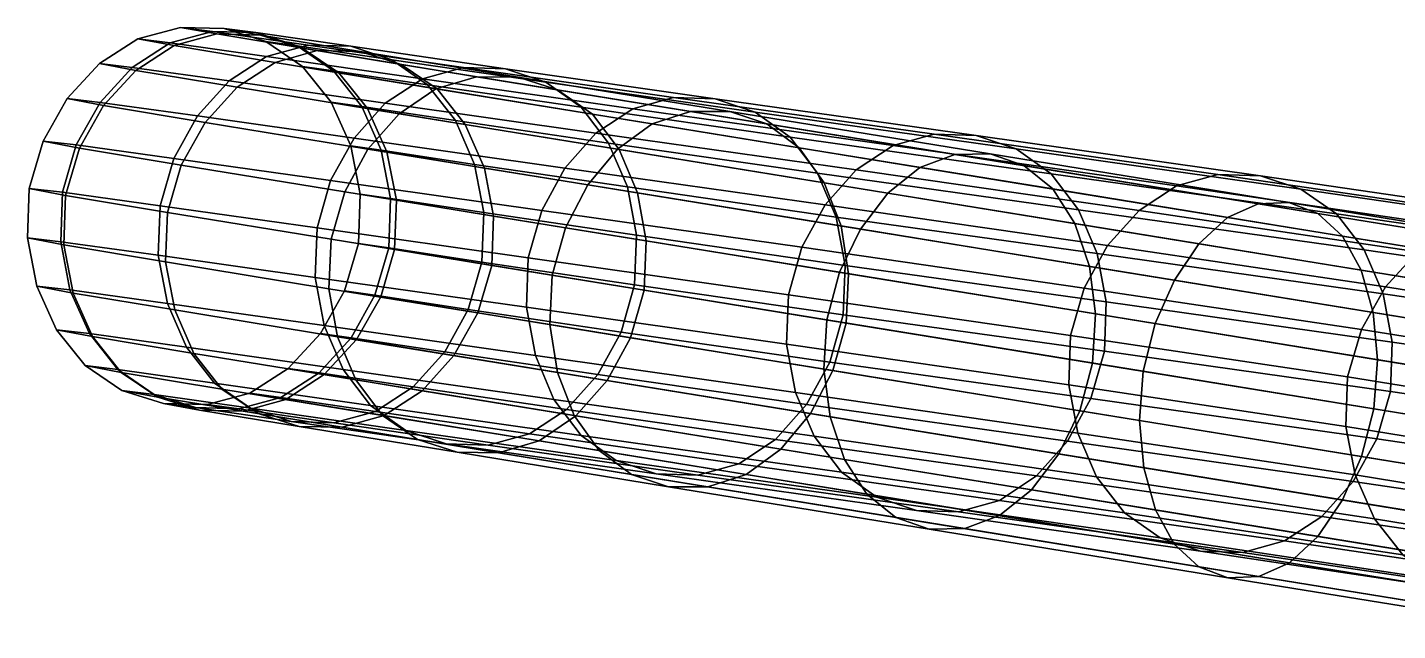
# Model space of a CAD drawing. Extents: x -0.465 to 0.231, y -0.153 to 0.153.
# Drawn here: x -0.4655 to -0.3023, y 0.0232 to 0.0951 of the extents above; entities that cross this region are included whole.
import ezdxf

# ---------------------------------------------------------------- set-up
doc = ezdxf.new("R2010")
doc.units = 0

msp = doc.modelspace()

# ---------------------------------------------------------------- linework, layer by layer
for points in [[(-0.44292, 0.09429, 0.92198), (-0.44725, 0.09508, 0.87794), (-0.45232, 0.0937, 0.87831), (-0.44799, 0.0929, 0.92308)], [(-0.44345, 0.0946, 0.83381), (-0.44847, 0.09323, 0.83335), (-0.45232, 0.0937, 0.87831), (-0.44725, 0.09508, 0.87794)], [(-0.43772, 0.09417, 0.92079), (-0.44205, 0.09495, 0.87753), (-0.44725, 0.09508, 0.87794), (-0.44292, 0.09429, 0.92198)], [(-0.43829, 0.09446, 0.83428), (-0.44345, 0.0946, 0.83381), (-0.44725, 0.09508, 0.87794), (-0.44205, 0.09495, 0.87753)], [(-0.43772, 0.09417, 0.92079), (-0.43275, 0.09262, 0.9196), (-0.43708, 0.09338, 0.87711), (-0.44205, 0.09495, 0.87753)], [(-0.43829, 0.09446, 0.83428), (-0.44205, 0.09495, 0.87753), (-0.43708, 0.09338, 0.87711), (-0.43337, 0.09288, 0.83473)], [(-0.45257, 0.08995, 0.92401), (-0.44799, 0.0929, 0.92308), (-0.45232, 0.0937, 0.87831), (-0.4569, 0.09076, 0.87861)], [(-0.45301, 0.0903, 0.83293), (-0.4569, 0.09076, 0.87861), (-0.45232, 0.0937, 0.87831), (-0.44847, 0.09323, 0.83335)], [(-0.44147, 0.08869, 0.7872), (-0.45301, 0.0903, 0.83293), (-0.44847, 0.09323, 0.83335), (-0.43699, 0.09161, 0.78833)], [(-0.43203, 0.09297, 0.78962), (-0.43699, 0.09161, 0.78833), (-0.44847, 0.09323, 0.83335), (-0.44345, 0.0946, 0.83381)], [(-0.43098, 0.09231, 0.96546), (-0.44292, 0.09429, 0.92198), (-0.44799, 0.0929, 0.92308), (-0.43598, 0.0909, 0.96722)], [(-0.42695, 0.09282, 0.79097), (-0.43203, 0.09297, 0.78962), (-0.44345, 0.0946, 0.83381), (-0.43829, 0.09446, 0.83428)], [(-0.42586, 0.09221, 0.96357), (-0.43772, 0.09417, 0.92079), (-0.44292, 0.09429, 0.92198), (-0.43098, 0.09231, 0.96546)], [(-0.42695, 0.09282, 0.79097), (-0.43829, 0.09446, 0.83428), (-0.43337, 0.09288, 0.83473), (-0.42209, 0.09123, 0.79229)], [(-0.42586, 0.09221, 0.96357), (-0.42097, 0.09067, 0.96167), (-0.43275, 0.09262, 0.9196), (-0.43772, 0.09417, 0.92079)], [(-0.43275, 0.09262, 0.9196), (-0.42838, 0.08968, 0.91848), (-0.43271, 0.09043, 0.87672), (-0.43708, 0.09338, 0.87711)], [(-0.43337, 0.09288, 0.83473), (-0.43708, 0.09338, 0.87711), (-0.43271, 0.09043, 0.87672), (-0.42903, 0.08992, 0.83513)], [(-0.4405, 0.08794, 0.96871), (-0.43598, 0.0909, 0.96722), (-0.44799, 0.0929, 0.92308), (-0.45257, 0.08995, 0.92401)], [(-0.44147, 0.08869, 0.7872), (-0.43699, 0.09161, 0.78833), (-0.41844, 0.08896, 0.7434), (-0.42286, 0.08604, 0.74164)], [(-0.43203, 0.09297, 0.78962), (-0.41355, 0.09031, 0.74543), (-0.41844, 0.08896, 0.7434), (-0.43699, 0.09161, 0.78833)], [(-0.43098, 0.09231, 0.96546), (-0.43598, 0.0909, 0.96722), (-0.41683, 0.08777, 1.01029), (-0.41199, 0.0892, 1.00793)], [(-0.42209, 0.09123, 0.79229), (-0.43337, 0.09288, 0.83473), (-0.42903, 0.08992, 0.83513), (-0.41782, 0.08825, 0.79348)], [(-0.42097, 0.09067, 0.96167), (-0.41667, 0.08775, 0.95991), (-0.42838, 0.08968, 0.91848), (-0.43275, 0.09262, 0.9196)], [(-0.42695, 0.09282, 0.79097), (-0.40853, 0.09015, 0.74756), (-0.41355, 0.09031, 0.74543), (-0.43203, 0.09297, 0.78962)], [(-0.42586, 0.09221, 0.96357), (-0.43098, 0.09231, 0.96546), (-0.41199, 0.0892, 1.00793), (-0.40704, 0.08914, 1.00539)], [(-0.42695, 0.09282, 0.79097), (-0.42209, 0.09123, 0.79229), (-0.40374, 0.08855, 0.74965), (-0.40853, 0.09015, 0.74756)], [(-0.42586, 0.09221, 0.96357), (-0.40704, 0.08914, 1.00539), (-0.40233, 0.08763, 1.00285), (-0.42097, 0.09067, 0.96167)], [(-0.45641, 0.08577, 0.92472), (-0.45257, 0.08995, 0.92401), (-0.4569, 0.09076, 0.87861), (-0.46075, 0.08659, 0.87882)], [(-0.45682, 0.08614, 0.83258), (-0.46075, 0.08659, 0.87882), (-0.4569, 0.09076, 0.87861), (-0.45301, 0.0903, 0.83293)], [(-0.44524, 0.08454, 0.78628), (-0.45682, 0.08614, 0.83258), (-0.45301, 0.0903, 0.83293), (-0.44147, 0.08869, 0.7872)], [(-0.44431, 0.08375, 0.96986), (-0.4405, 0.08794, 0.96871), (-0.45257, 0.08995, 0.92401), (-0.45641, 0.08577, 0.92472)], [(-0.4405, 0.08794, 0.96871), (-0.42122, 0.08478, 1.01228), (-0.41683, 0.08777, 1.01029), (-0.43598, 0.0909, 0.96722)], [(-0.42497, 0.08542, 0.91753), (-0.42929, 0.08616, 0.87636), (-0.43271, 0.09043, 0.87672), (-0.42838, 0.08968, 0.91848)], [(-0.42565, 0.08564, 0.83544), (-0.42903, 0.08992, 0.83513), (-0.43271, 0.09043, 0.87672), (-0.42929, 0.08616, 0.87636)], [(-0.41449, 0.08397, 0.79445), (-0.41782, 0.08825, 0.79348), (-0.42903, 0.08992, 0.83513), (-0.42565, 0.08564, 0.83544)], [(-0.42209, 0.09123, 0.79229), (-0.41782, 0.08825, 0.79348), (-0.39953, 0.08557, 0.75154), (-0.40374, 0.08855, 0.74965)], [(-0.42097, 0.09067, 0.96167), (-0.40233, 0.08763, 1.00285), (-0.39819, 0.08474, 1.00049), (-0.41667, 0.08775, 0.95991)], [(-0.41355, 0.09031, 0.74543), (-0.38852, 0.08673, 0.70127), (-0.39338, 0.08538, 0.6987), (-0.41844, 0.08896, 0.7434)], [(-0.40853, 0.09015, 0.74756), (-0.38354, 0.08657, 0.70398), (-0.38852, 0.08673, 0.70127), (-0.41355, 0.09031, 0.74543)], [(-0.40853, 0.09015, 0.74756), (-0.40374, 0.08855, 0.74965), (-0.37879, 0.08497, 0.70665), (-0.38354, 0.08657, 0.70398)], [(-0.44524, 0.08454, 0.78628), (-0.44147, 0.08869, 0.7872), (-0.42286, 0.08604, 0.74164), (-0.42658, 0.08189, 0.74022)], [(-0.41332, 0.08351, 0.95842), (-0.42497, 0.08542, 0.91753), (-0.42838, 0.08968, 0.91848), (-0.41667, 0.08775, 0.95991)], [(-0.42286, 0.08604, 0.74164), (-0.41844, 0.08896, 0.7434), (-0.39338, 0.08538, 0.6987), (-0.39777, 0.08247, 0.69647)], [(-0.41449, 0.08397, 0.79445), (-0.39625, 0.08128, 0.7531), (-0.39953, 0.08557, 0.75154), (-0.41782, 0.08825, 0.79348)], [(-0.41199, 0.0892, 1.00793), (-0.41683, 0.08777, 1.01029), (-0.39106, 0.08358, 1.05184), (-0.38649, 0.08506, 1.04892)], [(-0.40704, 0.08914, 1.00539), (-0.41199, 0.0892, 1.00793), (-0.38649, 0.08506, 1.04892), (-0.38183, 0.08504, 1.04577)], [(-0.40704, 0.08914, 1.00539), (-0.38183, 0.08504, 1.04577), (-0.37741, 0.08358, 1.04262), (-0.40233, 0.08763, 1.00285)], [(-0.40374, 0.08855, 0.74965), (-0.39953, 0.08557, 0.75154), (-0.37462, 0.08199, 0.70908), (-0.37879, 0.08497, 0.70665)], [(-0.45641, 0.08577, 0.92472), (-0.46075, 0.08659, 0.87882), (-0.46362, 0.08152, 0.87894), (-0.45929, 0.08069, 0.92517)], [(-0.45682, 0.08614, 0.83258), (-0.45967, 0.08107, 0.83232), (-0.46362, 0.08152, 0.87894), (-0.46075, 0.08659, 0.87882)], [(-0.44431, 0.08375, 0.96986), (-0.42492, 0.08057, 1.01383), (-0.42122, 0.08478, 1.01228), (-0.4405, 0.08794, 0.96871)], [(-0.42122, 0.08478, 1.01228), (-0.39521, 0.08055, 1.05431), (-0.39106, 0.08358, 1.05184), (-0.41683, 0.08777, 1.01029)], [(-0.41332, 0.08351, 0.95842), (-0.41667, 0.08775, 0.95991), (-0.39819, 0.08474, 1.00049), (-0.39498, 0.08052, 0.99849)], [(-0.40233, 0.08763, 1.00285), (-0.37741, 0.08358, 1.04262), (-0.37355, 0.08073, 1.0397), (-0.39819, 0.08474, 1.00049)], [(-0.35748, 0.08236, 0.65719), (-0.36235, 0.081, 0.65436), (-0.39338, 0.08538, 0.6987), (-0.38852, 0.08673, 0.70127)], [(-0.35249, 0.0822, 0.66019), (-0.35748, 0.08236, 0.65719), (-0.38852, 0.08673, 0.70127), (-0.38354, 0.08657, 0.70398)], [(-0.35249, 0.0822, 0.66019), (-0.38354, 0.08657, 0.70398), (-0.37879, 0.08497, 0.70665), (-0.34772, 0.08061, 0.66315)], [(-0.44524, 0.08454, 0.78628), (-0.44805, 0.07947, 0.78563), (-0.45967, 0.08107, 0.83232), (-0.45682, 0.08614, 0.83258)], [(-0.44431, 0.08375, 0.96986), (-0.45641, 0.08577, 0.92472), (-0.45929, 0.08069, 0.92517), (-0.44715, 0.07866, 0.9706)], [(-0.42265, 0.08023, 0.9168), (-0.42696, 0.08096, 0.87608), (-0.42929, 0.08616, 0.87636), (-0.42497, 0.08542, 0.91753)], [(-0.42334, 0.08043, 0.83565), (-0.42565, 0.08564, 0.83544), (-0.42929, 0.08616, 0.87636), (-0.42696, 0.08096, 0.87608)], [(-0.42658, 0.08189, 0.74022), (-0.42286, 0.08604, 0.74164), (-0.39777, 0.08247, 0.69647), (-0.40146, 0.07832, 0.69468)], [(-0.41222, 0.07875, 0.79515), (-0.41449, 0.08397, 0.79445), (-0.42565, 0.08564, 0.83544), (-0.42334, 0.08043, 0.83565)], [(-0.41105, 0.07832, 0.95727), (-0.42265, 0.08023, 0.9168), (-0.42497, 0.08542, 0.91753), (-0.41332, 0.08351, 0.95842)], [(-0.39625, 0.08128, 0.7531), (-0.37136, 0.07769, 0.71108), (-0.37462, 0.08199, 0.70908), (-0.39953, 0.08557, 0.75154)], [(-0.36676, 0.07809, 0.65191), (-0.39777, 0.08247, 0.69647), (-0.39338, 0.08538, 0.6987), (-0.36235, 0.081, 0.65436)], [(-0.35501, 0.07994, 1.08796), (-0.38649, 0.08506, 1.04892), (-0.39106, 0.08358, 1.05184), (-0.35917, 0.07839, 1.09143)], [(-0.35079, 0.07999, 1.08422), (-0.38183, 0.08504, 1.04577), (-0.38649, 0.08506, 1.04892), (-0.35501, 0.07994, 1.08796)], [(-0.35079, 0.07999, 1.08422), (-0.34681, 0.0786, 1.08049), (-0.37741, 0.08358, 1.04262), (-0.38183, 0.08504, 1.04577)], [(-0.34772, 0.08061, 0.66315), (-0.37879, 0.08497, 0.70665), (-0.37462, 0.08199, 0.70908), (-0.34353, 0.07763, 0.66585)], [(-0.44524, 0.08454, 0.78628), (-0.42658, 0.08189, 0.74022), (-0.42936, 0.07683, 0.73923), (-0.44805, 0.07947, 0.78563)], [(-0.44431, 0.08375, 0.96986), (-0.44715, 0.07866, 0.9706), (-0.42769, 0.07548, 1.01482), (-0.42492, 0.08057, 1.01383)], [(-0.42492, 0.08057, 1.01383), (-0.39873, 0.07632, 1.05622), (-0.39521, 0.08055, 1.05431), (-0.42122, 0.08478, 1.01228)], [(-0.41222, 0.07875, 0.79515), (-0.39401, 0.07606, 0.75424), (-0.39625, 0.08128, 0.7531), (-0.41449, 0.08397, 0.79445)], [(-0.41105, 0.07832, 0.95727), (-0.41332, 0.08351, 0.95842), (-0.39498, 0.08052, 0.99849), (-0.39281, 0.07535, 0.99695)], [(-0.39498, 0.08052, 0.99849), (-0.39819, 0.08474, 1.00049), (-0.37355, 0.08073, 1.0397), (-0.37057, 0.07655, 1.03722)], [(-0.36298, 0.07531, 1.09436), (-0.35917, 0.07839, 1.09143), (-0.39106, 0.08358, 1.05184), (-0.39521, 0.08055, 1.05431)], [(-0.34681, 0.0786, 1.08049), (-0.34335, 0.07582, 1.07702), (-0.37355, 0.08073, 1.0397), (-0.37741, 0.08358, 1.04262)], [(-0.42658, 0.08189, 0.74022), (-0.40146, 0.07832, 0.69468), (-0.40422, 0.07326, 0.69345), (-0.42936, 0.07683, 0.73923)], [(-0.37046, 0.07393, 0.64996), (-0.40146, 0.07832, 0.69468), (-0.39777, 0.08247, 0.69647), (-0.36676, 0.07809, 0.65191)], [(-0.34027, 0.07334, 0.66808), (-0.34353, 0.07763, 0.66585), (-0.37462, 0.08199, 0.70908), (-0.37136, 0.07769, 0.71108)], [(-0.32368, 0.07754, 0.61387), (-0.32861, 0.07618, 0.61101), (-0.36235, 0.081, 0.65436), (-0.35748, 0.08236, 0.65719)], [(-0.31862, 0.0774, 0.61691), (-0.32368, 0.07754, 0.61387), (-0.35748, 0.08236, 0.65719), (-0.35249, 0.0822, 0.66019)], [(-0.31862, 0.0774, 0.61691), (-0.35249, 0.0822, 0.66019), (-0.34772, 0.08061, 0.66315), (-0.3138, 0.07581, 0.61991)], [(-0.45929, 0.08069, 0.92517), (-0.46362, 0.08152, 0.87894), (-0.46528, 0.07587, 0.87896), (-0.46095, 0.07504, 0.92532)], [(-0.45967, 0.08107, 0.83232), (-0.46132, 0.07543, 0.83217), (-0.46528, 0.07587, 0.87896), (-0.46362, 0.08152, 0.87894)], [(-0.44805, 0.07947, 0.78563), (-0.44968, 0.07383, 0.78531), (-0.46132, 0.07543, 0.83217), (-0.45967, 0.08107, 0.83232)], [(-0.44715, 0.07866, 0.9706), (-0.45929, 0.08069, 0.92517), (-0.46095, 0.07504, 0.92532), (-0.4488, 0.07301, 0.97086)], [(-0.42492, 0.08057, 1.01383), (-0.42769, 0.07548, 1.01482), (-0.40139, 0.0712, 1.05746), (-0.39873, 0.07632, 1.05622)], [(-0.42265, 0.08023, 0.9168), (-0.42153, 0.07449, 0.91631), (-0.42584, 0.07522, 0.87588), (-0.42696, 0.08096, 0.87608)], [(-0.42334, 0.08043, 0.83565), (-0.42696, 0.08096, 0.87608), (-0.42584, 0.07522, 0.87588), (-0.42223, 0.07468, 0.83575)], [(-0.41222, 0.07875, 0.79515), (-0.42334, 0.08043, 0.83565), (-0.42223, 0.07468, 0.83575), (-0.41113, 0.073, 0.79555)], [(-0.41105, 0.07832, 0.95727), (-0.40996, 0.0726, 0.95652), (-0.42153, 0.07449, 0.91631), (-0.42265, 0.08023, 0.9168)], [(-0.36623, 0.07103, 1.09663), (-0.36298, 0.07531, 1.09436), (-0.39521, 0.08055, 1.05431), (-0.39873, 0.07632, 1.05622)], [(-0.39401, 0.07606, 0.75424), (-0.36915, 0.07247, 0.71256), (-0.37136, 0.07769, 0.71108), (-0.39625, 0.08128, 0.7531)], [(-0.39281, 0.07535, 0.99695), (-0.39498, 0.08052, 0.99849), (-0.37057, 0.07655, 1.03722), (-0.36857, 0.07141, 1.03531)], [(-0.34071, 0.07169, 1.07409), (-0.37057, 0.07655, 1.03722), (-0.37355, 0.08073, 1.0397), (-0.34335, 0.07582, 1.07702)], [(-0.33307, 0.07326, 0.60855), (-0.36676, 0.07809, 0.65191), (-0.36235, 0.081, 0.65436), (-0.32861, 0.07618, 0.61101)], [(-0.31522, 0.0742, 1.11923), (-0.35079, 0.07999, 1.08422), (-0.35501, 0.07994, 1.08796), (-0.31889, 0.07406, 1.12351)], [(-0.31522, 0.0742, 1.11923), (-0.31177, 0.0729, 1.11495), (-0.34681, 0.0786, 1.08049), (-0.35079, 0.07999, 1.08422)], [(-0.3138, 0.07581, 0.61991), (-0.34772, 0.08061, 0.66315), (-0.34353, 0.07763, 0.66585), (-0.30956, 0.07284, 0.62267)], [(-0.44805, 0.07947, 0.78563), (-0.42936, 0.07683, 0.73923), (-0.43098, 0.07118, 0.73875), (-0.44968, 0.07383, 0.78531)], [(-0.44715, 0.07866, 0.9706), (-0.4488, 0.07301, 0.97086), (-0.42932, 0.06982, 1.01519), (-0.42769, 0.07548, 1.01482)], [(-0.41222, 0.07875, 0.79515), (-0.41113, 0.073, 0.79555), (-0.39294, 0.07031, 0.75491), (-0.39401, 0.07606, 0.75424)], [(-0.32594, 0.06929, 1.13085), (-0.32255, 0.07244, 1.12749), (-0.35917, 0.07839, 1.09143), (-0.36298, 0.07531, 1.09436)], [(-0.31889, 0.07406, 1.12351), (-0.35501, 0.07994, 1.08796), (-0.35917, 0.07839, 1.09143), (-0.32255, 0.07244, 1.12749)], [(-0.31177, 0.0729, 1.11495), (-0.30882, 0.0702, 1.11097), (-0.34335, 0.07582, 1.07702), (-0.34681, 0.0786, 1.08049)], [(-0.42936, 0.07683, 0.73923), (-0.40422, 0.07326, 0.69345), (-0.40583, 0.06761, 0.69287), (-0.43098, 0.07118, 0.73875)], [(-0.41105, 0.07832, 0.95727), (-0.39281, 0.07535, 0.99695), (-0.39179, 0.06964, 0.99595), (-0.40996, 0.0726, 0.95652)], [(-0.37046, 0.07393, 0.64996), (-0.37324, 0.06887, 0.64863), (-0.40422, 0.07326, 0.69345), (-0.40146, 0.07832, 0.69468)], [(-0.33805, 0.06812, 0.66975), (-0.34027, 0.07334, 0.66808), (-0.37136, 0.07769, 0.71108), (-0.36915, 0.07247, 0.71256)], [(-0.33681, 0.06909, 0.6066), (-0.37046, 0.07393, 0.64996), (-0.36676, 0.07809, 0.65191), (-0.33307, 0.07326, 0.60855)], [(-0.30625, 0.06855, 0.62496), (-0.30956, 0.07284, 0.62267), (-0.34353, 0.07763, 0.66585), (-0.34027, 0.07334, 0.66808)], [(-0.32368, 0.07754, 0.61387), (-0.29036, 0.07265, 0.57198), (-0.29538, 0.07129, 0.56928), (-0.32861, 0.07618, 0.61101)], [(-0.31862, 0.0774, 0.61691), (-0.28521, 0.07251, 0.57486), (-0.29036, 0.07265, 0.57198), (-0.32368, 0.07754, 0.61387)], [(-0.31862, 0.0774, 0.61691), (-0.3138, 0.07581, 0.61991), (-0.28029, 0.07093, 0.57772), (-0.28521, 0.07251, 0.57486)], [(-0.46116, 0.06916, 0.92514), (-0.46095, 0.07504, 0.92532), (-0.46528, 0.07587, 0.87896), (-0.46548, 0.06998, 0.87886)], [(-0.46152, 0.06954, 0.83215), (-0.46548, 0.06998, 0.87886), (-0.46528, 0.07587, 0.87896), (-0.46132, 0.07543, 0.83217)], [(-0.44989, 0.06793, 0.78537), (-0.46152, 0.06954, 0.83215), (-0.46132, 0.07543, 0.83217), (-0.44968, 0.07383, 0.78531)], [(-0.42769, 0.07548, 1.01482), (-0.42932, 0.06982, 1.01519), (-0.40298, 0.06554, 1.05791), (-0.40139, 0.0712, 1.05746)], [(-0.42153, 0.07449, 0.91631), (-0.42174, 0.06861, 0.91613), (-0.42604, 0.06933, 0.87577), (-0.42584, 0.07522, 0.87588)], [(-0.42223, 0.07468, 0.83575), (-0.42584, 0.07522, 0.87588), (-0.42604, 0.06933, 0.87577), (-0.42244, 0.06879, 0.83573)], [(-0.36623, 0.07103, 1.09663), (-0.39873, 0.07632, 1.05622), (-0.40139, 0.0712, 1.05746), (-0.36873, 0.06589, 1.0981)], [(-0.39401, 0.07606, 0.75424), (-0.39294, 0.07031, 0.75491), (-0.36809, 0.06672, 0.71344), (-0.36915, 0.07247, 0.71256)], [(-0.39281, 0.07535, 0.99695), (-0.36857, 0.07141, 1.03531), (-0.36767, 0.06571, 1.03408), (-0.39179, 0.06964, 0.99595)], [(-0.33899, 0.0666, 1.07182), (-0.36857, 0.07141, 1.03531), (-0.37057, 0.07655, 1.03722), (-0.34071, 0.07169, 1.07409)], [(-0.32886, 0.06495, 1.13345), (-0.32594, 0.06929, 1.13085), (-0.36298, 0.07531, 1.09436), (-0.36623, 0.07103, 1.09663)], [(-0.3066, 0.06614, 1.10761), (-0.34071, 0.07169, 1.07409), (-0.34335, 0.07582, 1.07702), (-0.30882, 0.0702, 1.11097)], [(-0.33307, 0.07326, 0.60855), (-0.32861, 0.07618, 0.61101), (-0.29538, 0.07129, 0.56928), (-0.29992, 0.06835, 0.56697)], [(-0.3138, 0.07581, 0.61991), (-0.30956, 0.07284, 0.62267), (-0.27596, 0.06796, 0.58035), (-0.28029, 0.07093, 0.57772)], [(-0.44903, 0.06713, 0.97059), (-0.4488, 0.07301, 0.97086), (-0.46095, 0.07504, 0.92532), (-0.46116, 0.06916, 0.92514)], [(-0.44989, 0.06793, 0.78537), (-0.44968, 0.07383, 0.78531), (-0.43098, 0.07118, 0.73875), (-0.43119, 0.06529, 0.73888)], [(-0.41113, 0.073, 0.79555), (-0.42223, 0.07468, 0.83575), (-0.42244, 0.06879, 0.83573), (-0.41134, 0.06711, 0.79561)], [(-0.40996, 0.0726, 0.95652), (-0.41018, 0.06671, 0.95624), (-0.42174, 0.06861, 0.91613), (-0.42153, 0.07449, 0.91631)], [(-0.33681, 0.06909, 0.6066), (-0.33961, 0.06402, 0.60529), (-0.37324, 0.06887, 0.64863), (-0.37046, 0.07393, 0.64996)], [(-0.31889, 0.07406, 1.12351), (-0.32255, 0.07244, 1.12749), (-0.28257, 0.06594, 1.15844), (-0.27947, 0.06765, 1.15402)], [(-0.31522, 0.0742, 1.11923), (-0.31889, 0.07406, 1.12351), (-0.27947, 0.06765, 1.15402), (-0.27639, 0.06789, 1.14926)], [(-0.31522, 0.0742, 1.11923), (-0.27639, 0.06789, 1.14926), (-0.27355, 0.06669, 1.14449), (-0.31177, 0.0729, 1.11495)], [(-0.44903, 0.06713, 0.97059), (-0.42957, 0.06394, 1.01482), (-0.42932, 0.06982, 1.01519), (-0.4488, 0.07301, 0.97086)], [(-0.41113, 0.073, 0.79555), (-0.41134, 0.06711, 0.79561), (-0.39316, 0.06441, 0.75504), (-0.39294, 0.07031, 0.75491)], [(-0.40996, 0.0726, 0.95652), (-0.39179, 0.06964, 0.99595), (-0.39203, 0.06376, 0.99559), (-0.41018, 0.06671, 0.95624)], [(-0.37324, 0.06887, 0.64863), (-0.37484, 0.06322, 0.64803), (-0.40583, 0.06761, 0.69287), (-0.40422, 0.07326, 0.69345)], [(-0.33805, 0.06812, 0.66975), (-0.36915, 0.07247, 0.71256), (-0.36809, 0.06672, 0.71344), (-0.33699, 0.06237, 0.67076)], [(-0.304, 0.06334, 0.62669), (-0.30625, 0.06855, 0.62496), (-0.34027, 0.07334, 0.66808), (-0.33805, 0.06812, 0.66975)], [(-0.33681, 0.06909, 0.6066), (-0.33307, 0.07326, 0.60855), (-0.29992, 0.06835, 0.56697), (-0.30373, 0.06417, 0.56515)], [(-0.32594, 0.06929, 1.13085), (-0.28548, 0.06271, 1.16218), (-0.28257, 0.06594, 1.15844), (-0.32255, 0.07244, 1.12749)], [(-0.31177, 0.0729, 1.11495), (-0.27355, 0.06669, 1.14449), (-0.27116, 0.06408, 1.14007), (-0.30882, 0.0702, 1.11097)], [(-0.30625, 0.06855, 0.62496), (-0.27258, 0.06366, 0.58255), (-0.27596, 0.06796, 0.58035), (-0.30956, 0.07284, 0.62267)], [(-0.43119, 0.06529, 0.73888), (-0.43098, 0.07118, 0.73875), (-0.40583, 0.06761, 0.69287), (-0.40604, 0.06172, 0.69307)], [(-0.36873, 0.06589, 1.0981), (-0.40139, 0.0712, 1.05746), (-0.40298, 0.06554, 1.05791), (-0.37025, 0.06021, 1.09863)], [(-0.39294, 0.07031, 0.75491), (-0.39316, 0.06441, 0.75504), (-0.36831, 0.06083, 0.71363), (-0.36809, 0.06672, 0.71344)], [(-0.32886, 0.06495, 1.13345), (-0.36623, 0.07103, 1.09663), (-0.36873, 0.06589, 1.0981), (-0.33114, 0.05977, 1.13513)], [(-0.33899, 0.0666, 1.07182), (-0.33825, 0.06093, 1.07035), (-0.36767, 0.06571, 1.03408), (-0.36857, 0.07141, 1.03531)], [(-0.3052, 0.06111, 1.10501), (-0.33899, 0.0666, 1.07182), (-0.34071, 0.07169, 1.07409), (-0.3066, 0.06614, 1.10761)], [(-0.3066, 0.06614, 1.10761), (-0.30882, 0.0702, 1.11097), (-0.27116, 0.06408, 1.14007), (-0.26942, 0.0601, 1.13633)], [(-0.46004, 0.06342, 0.92465), (-0.46116, 0.06916, 0.92514), (-0.46548, 0.06998, 0.87886), (-0.46436, 0.06424, 0.87866)], [(-0.46041, 0.06379, 0.83225), (-0.46436, 0.06424, 0.87866), (-0.46548, 0.06998, 0.87886), (-0.46152, 0.06954, 0.83215)], [(-0.44879, 0.06219, 0.78577), (-0.46041, 0.06379, 0.83225), (-0.46152, 0.06954, 0.83215), (-0.44989, 0.06793, 0.78537)], [(-0.44794, 0.0614, 0.96984), (-0.44903, 0.06713, 0.97059), (-0.46116, 0.06916, 0.92514), (-0.46004, 0.06342, 0.92465)], [(-0.42957, 0.06394, 1.01482), (-0.40327, 0.05966, 1.05746), (-0.40298, 0.06554, 1.05791), (-0.42932, 0.06982, 1.01519)], [(-0.4234, 0.06296, 0.91628), (-0.4277, 0.06369, 0.87579), (-0.42604, 0.06933, 0.87577), (-0.42174, 0.06861, 0.91613)], [(-0.42408, 0.06315, 0.83558), (-0.42244, 0.06879, 0.83573), (-0.42604, 0.06933, 0.87577), (-0.4277, 0.06369, 0.87579)], [(-0.41297, 0.06147, 0.79529), (-0.41134, 0.06711, 0.79561), (-0.42244, 0.06879, 0.83573), (-0.42408, 0.06315, 0.83558)], [(-0.41183, 0.06106, 0.95651), (-0.4234, 0.06296, 0.91628), (-0.42174, 0.06861, 0.91613), (-0.41018, 0.06671, 0.95624)], [(-0.39179, 0.06964, 0.99595), (-0.36767, 0.06571, 1.03408), (-0.36796, 0.05984, 1.03363), (-0.39203, 0.06376, 0.99559)], [(-0.33961, 0.06402, 0.60529), (-0.34124, 0.05837, 0.60472), (-0.37484, 0.06322, 0.64803), (-0.37324, 0.06887, 0.64863)], [(-0.33681, 0.06909, 0.6066), (-0.30373, 0.06417, 0.56515), (-0.30657, 0.05908, 0.56394), (-0.33961, 0.06402, 0.60529)], [(-0.32886, 0.06495, 1.13345), (-0.28804, 0.05831, 1.16507), (-0.28548, 0.06271, 1.16218), (-0.32594, 0.06929, 1.13085)], [(-0.304, 0.06334, 0.62669), (-0.27027, 0.05843, 0.58422), (-0.27258, 0.06366, 0.58255), (-0.30625, 0.06855, 0.62496)], [(-0.44879, 0.06219, 0.78577), (-0.44989, 0.06793, 0.78537), (-0.43119, 0.06529, 0.73888), (-0.43012, 0.05954, 0.73955)], [(-0.44794, 0.0614, 0.96984), (-0.42855, 0.05822, 1.01383), (-0.42957, 0.06394, 1.01482), (-0.44903, 0.06713, 0.97059)], [(-0.41297, 0.06147, 0.79529), (-0.39477, 0.05877, 0.75456), (-0.39316, 0.06441, 0.75504), (-0.41134, 0.06711, 0.79561)], [(-0.37506, 0.05733, 0.64829), (-0.40604, 0.06172, 0.69307), (-0.40583, 0.06761, 0.69287), (-0.37484, 0.06322, 0.64803)], [(-0.304, 0.06334, 0.62669), (-0.33805, 0.06812, 0.66975), (-0.33699, 0.06237, 0.67076), (-0.30292, 0.05758, 0.62775)], [(-0.30373, 0.06417, 0.56515), (-0.29992, 0.06835, 0.56697), (-0.27054, 0.06371, 0.52775), (-0.27442, 0.05951, 0.52615)], [(-0.43012, 0.05954, 0.73955), (-0.43119, 0.06529, 0.73888), (-0.40604, 0.06172, 0.69307), (-0.40498, 0.05597, 0.69395)], [(-0.41183, 0.06106, 0.95651), (-0.41018, 0.06671, 0.95624), (-0.39203, 0.06376, 0.99559), (-0.39366, 0.0581, 0.99595)], [(-0.3706, 0.05435, 1.0981), (-0.37025, 0.06021, 1.09863), (-0.40298, 0.06554, 1.05791), (-0.40327, 0.05966, 1.05746)], [(-0.33114, 0.05977, 1.13513), (-0.36873, 0.06589, 1.0981), (-0.37025, 0.06021, 1.09863), (-0.33259, 0.05409, 1.13574)], [(-0.33699, 0.06237, 0.67076), (-0.36809, 0.06672, 0.71344), (-0.36831, 0.06083, 0.71363), (-0.3372, 0.05648, 0.67102)], [(-0.33825, 0.06093, 1.07035), (-0.33861, 0.05507, 1.06982), (-0.36796, 0.05984, 1.03363), (-0.36767, 0.06571, 1.03408)], [(-0.3052, 0.06111, 1.10501), (-0.30468, 0.05547, 1.10333), (-0.33825, 0.06093, 1.07035), (-0.33899, 0.0666, 1.07182)], [(-0.3052, 0.06111, 1.10501), (-0.3066, 0.06614, 1.10761), (-0.26942, 0.0601, 1.13633), (-0.26838, 0.05512, 1.13344)], [(-0.46004, 0.06342, 0.92465), (-0.46436, 0.06424, 0.87866), (-0.46203, 0.05904, 0.87837), (-0.45771, 0.05823, 0.92391)], [(-0.46041, 0.06379, 0.83225), (-0.4581, 0.05858, 0.83246), (-0.46203, 0.05904, 0.87837), (-0.46436, 0.06424, 0.87866)], [(-0.44879, 0.06219, 0.78577), (-0.44652, 0.05697, 0.78647), (-0.4581, 0.05858, 0.83246), (-0.46041, 0.06379, 0.83225)], [(-0.42627, 0.05788, 0.91673), (-0.43057, 0.05861, 0.87591), (-0.4277, 0.06369, 0.87579), (-0.4234, 0.06296, 0.91628)], [(-0.42693, 0.05808, 0.83532), (-0.42408, 0.06315, 0.83558), (-0.4277, 0.06369, 0.87579), (-0.43057, 0.05861, 0.87591)], [(-0.42855, 0.05822, 1.01383), (-0.40236, 0.05397, 1.05622), (-0.40327, 0.05966, 1.05746), (-0.42957, 0.06394, 1.01482)], [(-0.39477, 0.05877, 0.75456), (-0.36991, 0.05519, 0.71306), (-0.36831, 0.06083, 0.71363), (-0.39316, 0.06441, 0.75504)], [(-0.39366, 0.0581, 0.99595), (-0.39203, 0.06376, 0.99559), (-0.36796, 0.05984, 1.03363), (-0.36954, 0.05418, 1.03408)], [(-0.33961, 0.06402, 0.60529), (-0.30657, 0.05908, 0.56394), (-0.30822, 0.05342, 0.56344), (-0.34124, 0.05837, 0.60472)], [(-0.32886, 0.06495, 1.13345), (-0.33114, 0.05977, 1.13513), (-0.29008, 0.0531, 1.16694), (-0.28804, 0.05831, 1.16507)], [(-0.30373, 0.06417, 0.56515), (-0.27442, 0.05951, 0.52615), (-0.27732, 0.0544, 0.52509), (-0.30657, 0.05908, 0.56394)], [(-0.44794, 0.0614, 0.96984), (-0.46004, 0.06342, 0.92465), (-0.45771, 0.05823, 0.92391), (-0.44566, 0.05622, 0.96869)], [(-0.44879, 0.06219, 0.78577), (-0.43012, 0.05954, 0.73955), (-0.42788, 0.05432, 0.7407), (-0.44652, 0.05697, 0.78647)], [(-0.41578, 0.0564, 0.79464), (-0.41297, 0.06147, 0.79529), (-0.42408, 0.06315, 0.83558), (-0.42693, 0.05808, 0.83532)], [(-0.41468, 0.05597, 0.95725), (-0.42627, 0.05788, 0.91673), (-0.4234, 0.06296, 0.91628), (-0.41183, 0.06106, 0.95651)], [(-0.34145, 0.05248, 0.60502), (-0.37506, 0.05733, 0.64829), (-0.37484, 0.06322, 0.64803), (-0.34124, 0.05837, 0.60472)], [(-0.30292, 0.05758, 0.62775), (-0.33699, 0.06237, 0.67076), (-0.3372, 0.05648, 0.67102), (-0.30313, 0.05169, 0.62805)], [(-0.304, 0.06334, 0.62669), (-0.30292, 0.05758, 0.62775), (-0.26916, 0.05267, 0.58526), (-0.27027, 0.05843, 0.58422)], [(-0.44794, 0.0614, 0.96984), (-0.44566, 0.05622, 0.96869), (-0.42638, 0.05306, 1.01228), (-0.42855, 0.05822, 1.01383)], [(-0.41578, 0.0564, 0.79464), (-0.39755, 0.05371, 0.75358), (-0.39477, 0.05877, 0.75456), (-0.41297, 0.06147, 0.79529)], [(-0.41468, 0.05597, 0.95725), (-0.41183, 0.06106, 0.95651), (-0.39366, 0.0581, 0.99595), (-0.39644, 0.053, 0.99695)], [(-0.374, 0.05158, 0.6493), (-0.40498, 0.05597, 0.69395), (-0.40604, 0.06172, 0.69307), (-0.37506, 0.05733, 0.64829)], [(-0.33881, 0.05084, 0.67042), (-0.3372, 0.05648, 0.67102), (-0.36831, 0.06083, 0.71363), (-0.36991, 0.05519, 0.71306)], [(-0.30468, 0.05547, 1.10333), (-0.30511, 0.04962, 1.10272), (-0.33861, 0.05507, 1.06982), (-0.33825, 0.06093, 1.07035)], [(-0.3052, 0.06111, 1.10501), (-0.26838, 0.05512, 1.13344), (-0.2681, 0.04952, 1.13157), (-0.30468, 0.05547, 1.10333)], [(-0.45771, 0.05823, 0.92391), (-0.46203, 0.05904, 0.87837), (-0.45861, 0.05477, 0.87802), (-0.4543, 0.05397, 0.92297)], [(-0.4581, 0.05858, 0.83246), (-0.45472, 0.0543, 0.83277), (-0.45861, 0.05477, 0.87802), (-0.46203, 0.05904, 0.87837)], [(-0.43012, 0.05954, 0.73955), (-0.40498, 0.05597, 0.69395), (-0.40277, 0.05075, 0.69543), (-0.42788, 0.05432, 0.7407)], [(-0.36987, 0.04868, 1.09663), (-0.3706, 0.05435, 1.0981), (-0.40327, 0.05966, 1.05746), (-0.40236, 0.05397, 1.05622)], [(-0.39755, 0.05371, 0.75358), (-0.37267, 0.05012, 0.71183), (-0.36991, 0.05519, 0.71306), (-0.39477, 0.05877, 0.75456)], [(-0.33302, 0.04824, 1.13513), (-0.33259, 0.05409, 1.13574), (-0.37025, 0.06021, 1.09863), (-0.3706, 0.05435, 1.0981)], [(-0.34013, 0.0494, 1.07035), (-0.36954, 0.05418, 1.03408), (-0.36796, 0.05984, 1.03363), (-0.33861, 0.05507, 1.06982)], [(-0.33114, 0.05977, 1.13513), (-0.33259, 0.05409, 1.13574), (-0.29144, 0.0474, 1.16762), (-0.29008, 0.0531, 1.16694)], [(-0.30657, 0.05908, 0.56394), (-0.27732, 0.0544, 0.52509), (-0.27899, 0.0487, 0.52466), (-0.30822, 0.05342, 0.56344)], [(-0.44652, 0.05697, 0.78647), (-0.44319, 0.05268, 0.78744), (-0.45472, 0.0543, 0.83277), (-0.4581, 0.05858, 0.83246)], [(-0.44566, 0.05622, 0.96869), (-0.45771, 0.05823, 0.92391), (-0.4543, 0.05397, 0.92297), (-0.44231, 0.05197, 0.96719)], [(-0.42627, 0.05788, 0.91673), (-0.43012, 0.0537, 0.91744), (-0.43442, 0.05444, 0.87613), (-0.43057, 0.05861, 0.87591)], [(-0.42693, 0.05808, 0.83532), (-0.43057, 0.05861, 0.87591), (-0.43442, 0.05444, 0.87613), (-0.43074, 0.05391, 0.83497)], [(-0.41578, 0.0564, 0.79464), (-0.42693, 0.05808, 0.83532), (-0.43074, 0.05391, 0.83497), (-0.41954, 0.05224, 0.79372)], [(-0.41468, 0.05597, 0.95725), (-0.41848, 0.05178, 0.9584), (-0.43012, 0.0537, 0.91744), (-0.42627, 0.05788, 0.91673)], [(-0.42855, 0.05822, 1.01383), (-0.42638, 0.05306, 1.01228), (-0.40037, 0.04883, 1.05431), (-0.40236, 0.05397, 1.05622)], [(-0.39644, 0.053, 0.99695), (-0.39366, 0.0581, 0.99595), (-0.36954, 0.05418, 1.03408), (-0.37221, 0.04906, 1.03531)], [(-0.34037, 0.04672, 0.60608), (-0.374, 0.05158, 0.6493), (-0.37506, 0.05733, 0.64829), (-0.34145, 0.05248, 0.60502)], [(-0.34145, 0.05248, 0.60502), (-0.34124, 0.05837, 0.60472), (-0.30822, 0.05342, 0.56344), (-0.30842, 0.0475, 0.56376)], [(-0.30292, 0.05758, 0.62775), (-0.30313, 0.05169, 0.62805), (-0.26937, 0.04675, 0.58558), (-0.26916, 0.05267, 0.58526)], [(-0.44652, 0.05697, 0.78647), (-0.42788, 0.05432, 0.7407), (-0.4246, 0.05003, 0.74225), (-0.44319, 0.05268, 0.78744)], [(-0.44566, 0.05622, 0.96869), (-0.44231, 0.05197, 0.96719), (-0.42317, 0.04884, 1.01029), (-0.42638, 0.05306, 1.01228)], [(-0.41578, 0.0564, 0.79464), (-0.41954, 0.05224, 0.79372), (-0.40127, 0.04955, 0.75215), (-0.39755, 0.05371, 0.75358)], [(-0.41468, 0.05597, 0.95725), (-0.39644, 0.053, 0.99695), (-0.40014, 0.04879, 0.99849), (-0.41848, 0.05178, 0.9584)], [(-0.374, 0.05158, 0.6493), (-0.37178, 0.04636, 0.65097), (-0.40277, 0.05075, 0.69543), (-0.40498, 0.05597, 0.69395)], [(-0.30475, 0.04604, 0.62748), (-0.30313, 0.05169, 0.62805), (-0.3372, 0.05648, 0.67102), (-0.33881, 0.05084, 0.67042)], [(-0.44993, 0.05103, 0.92185), (-0.4543, 0.05397, 0.92297), (-0.45861, 0.05477, 0.87802), (-0.45424, 0.05182, 0.87762)], [(-0.45039, 0.05134, 0.83316), (-0.45424, 0.05182, 0.87762), (-0.45861, 0.05477, 0.87802), (-0.45472, 0.0543, 0.83277)], [(-0.43892, 0.04971, 0.78863), (-0.45039, 0.05134, 0.83316), (-0.45472, 0.0543, 0.83277), (-0.44319, 0.05268, 0.78744)], [(-0.43801, 0.04905, 0.96543), (-0.44231, 0.05197, 0.96719), (-0.4543, 0.05397, 0.92297), (-0.44993, 0.05103, 0.92185)], [(-0.43012, 0.0537, 0.91744), (-0.4347, 0.05075, 0.91837), (-0.43899, 0.0515, 0.87643), (-0.43442, 0.05444, 0.87613)], [(-0.43074, 0.05391, 0.83497), (-0.43442, 0.05444, 0.87613), (-0.43899, 0.0515, 0.87643), (-0.43528, 0.05098, 0.83455)], [(-0.41954, 0.05224, 0.79372), (-0.43074, 0.05391, 0.83497), (-0.43528, 0.05098, 0.83455), (-0.42402, 0.04932, 0.79259)], [(-0.42788, 0.05432, 0.7407), (-0.40277, 0.05075, 0.69543), (-0.39952, 0.04645, 0.69743), (-0.4246, 0.05003, 0.74225)], [(-0.36987, 0.04868, 1.09663), (-0.40236, 0.05397, 1.05622), (-0.40037, 0.04883, 1.05431), (-0.36814, 0.04359, 1.09436)], [(-0.34158, 0.04577, 0.66909), (-0.33881, 0.05084, 0.67042), (-0.36991, 0.05519, 0.71306), (-0.37267, 0.05012, 0.71183)], [(-0.34262, 0.04425, 1.07182), (-0.37221, 0.04906, 1.03531), (-0.36954, 0.05418, 1.03408), (-0.34013, 0.0494, 1.07035)], [(-0.3325, 0.0426, 1.13345), (-0.33302, 0.04824, 1.13513), (-0.3706, 0.05435, 1.0981), (-0.36987, 0.04868, 1.09663)], [(-0.30656, 0.04394, 1.10333), (-0.34013, 0.0494, 1.07035), (-0.33861, 0.05507, 1.06982), (-0.30511, 0.04962, 1.10272)], [(-0.33302, 0.04824, 1.13513), (-0.29196, 0.04156, 1.16694), (-0.29144, 0.0474, 1.16762), (-0.33259, 0.05409, 1.13574)], [(-0.30468, 0.05547, 1.10333), (-0.2681, 0.04952, 1.13157), (-0.26862, 0.04369, 1.13089), (-0.30511, 0.04962, 1.10272)], [(-0.43892, 0.04971, 0.78863), (-0.44319, 0.05268, 0.78744), (-0.4246, 0.05003, 0.74225), (-0.42039, 0.04705, 0.74414)], [(-0.41848, 0.05178, 0.9584), (-0.423, 0.04882, 0.95988), (-0.4347, 0.05075, 0.91837), (-0.43012, 0.0537, 0.91744)], [(-0.42638, 0.05306, 1.01228), (-0.42317, 0.04884, 1.01029), (-0.39739, 0.04465, 1.05184), (-0.40037, 0.04883, 1.05431)], [(-0.41954, 0.05224, 0.79372), (-0.42402, 0.04932, 0.79259), (-0.40569, 0.04664, 0.75039), (-0.40127, 0.04955, 0.75215)], [(-0.39755, 0.05371, 0.75358), (-0.40127, 0.04955, 0.75215), (-0.37637, 0.04597, 0.71004), (-0.37267, 0.05012, 0.71183)], [(-0.39644, 0.053, 0.99695), (-0.37221, 0.04906, 1.03531), (-0.37572, 0.04482, 1.03722), (-0.40014, 0.04879, 0.99849)], [(-0.34037, 0.04672, 0.60608), (-0.34145, 0.05248, 0.60502), (-0.30842, 0.0475, 0.56376), (-0.30731, 0.04174, 0.5648)], [(-0.30842, 0.0475, 0.56376), (-0.30822, 0.05342, 0.56344), (-0.27899, 0.0487, 0.52466), (-0.27919, 0.04276, 0.52497)], [(-0.44497, 0.04947, 0.92066), (-0.44993, 0.05103, 0.92185), (-0.45424, 0.05182, 0.87762), (-0.44927, 0.05025, 0.8772)], [(-0.44546, 0.04976, 0.83362), (-0.44927, 0.05025, 0.8772), (-0.45424, 0.05182, 0.87762), (-0.45039, 0.05134, 0.83316)], [(-0.43407, 0.04812, 0.78994), (-0.44546, 0.04976, 0.83362), (-0.45039, 0.05134, 0.83316), (-0.43892, 0.04971, 0.78863)], [(-0.43312, 0.04751, 0.96354), (-0.43801, 0.04905, 0.96543), (-0.44993, 0.05103, 0.92185), (-0.44497, 0.04947, 0.92066)], [(-0.43977, 0.04936, 0.91947), (-0.44407, 0.05012, 0.87679), (-0.43899, 0.0515, 0.87643), (-0.4347, 0.05075, 0.91837)], [(-0.44031, 0.04962, 0.83409), (-0.43528, 0.05098, 0.83455), (-0.43899, 0.0515, 0.87643), (-0.44407, 0.05012, 0.87679)], [(-0.43801, 0.04905, 0.96543), (-0.41903, 0.04595, 1.00793), (-0.42317, 0.04884, 1.01029), (-0.44231, 0.05197, 0.96719)], [(-0.42898, 0.04797, 0.7913), (-0.42402, 0.04932, 0.79259), (-0.43528, 0.05098, 0.83455), (-0.44031, 0.04962, 0.83409)], [(-0.428, 0.04742, 0.96164), (-0.43977, 0.04936, 0.91947), (-0.4347, 0.05075, 0.91837), (-0.423, 0.04882, 0.95988)], [(-0.41848, 0.05178, 0.9584), (-0.40014, 0.04879, 0.99849), (-0.40452, 0.04581, 1.00049), (-0.423, 0.04882, 0.95988)], [(-0.37178, 0.04636, 0.65097), (-0.36851, 0.04207, 0.6532), (-0.39952, 0.04645, 0.69743), (-0.40277, 0.05075, 0.69543)], [(-0.34037, 0.04672, 0.60608), (-0.33812, 0.04151, 0.60781), (-0.37178, 0.04636, 0.65097), (-0.374, 0.05158, 0.6493)], [(-0.30755, 0.04097, 0.62617), (-0.30475, 0.04604, 0.62748), (-0.33881, 0.05084, 0.67042), (-0.34158, 0.04577, 0.66909)], [(-0.30475, 0.04604, 0.62748), (-0.27101, 0.04109, 0.58508), (-0.26937, 0.04675, 0.58558), (-0.30313, 0.05169, 0.62805)], [(-0.44497, 0.04947, 0.92066), (-0.44927, 0.05025, 0.8772), (-0.44407, 0.05012, 0.87679), (-0.43977, 0.04936, 0.91947)], [(-0.44546, 0.04976, 0.83362), (-0.44031, 0.04962, 0.83409), (-0.44407, 0.05012, 0.87679), (-0.44927, 0.05025, 0.8772)], [(-0.43407, 0.04812, 0.78994), (-0.42898, 0.04797, 0.7913), (-0.44031, 0.04962, 0.83409), (-0.44546, 0.04976, 0.83362)], [(-0.43312, 0.04751, 0.96354), (-0.44497, 0.04947, 0.92066), (-0.43977, 0.04936, 0.91947), (-0.428, 0.04742, 0.96164)], [(-0.43407, 0.04812, 0.78994), (-0.43892, 0.04971, 0.78863), (-0.42039, 0.04705, 0.74414), (-0.4156, 0.04545, 0.74623)], [(-0.43312, 0.04751, 0.96354), (-0.41431, 0.04444, 1.00539), (-0.41903, 0.04595, 1.00793), (-0.43801, 0.04905, 0.96543)], [(-0.42898, 0.04797, 0.7913), (-0.41059, 0.04529, 0.74836), (-0.40569, 0.04664, 0.75039), (-0.42402, 0.04932, 0.79259)], [(-0.42039, 0.04705, 0.74414), (-0.4246, 0.05003, 0.74225), (-0.39952, 0.04645, 0.69743), (-0.39534, 0.04347, 0.69986)], [(-0.40127, 0.04955, 0.75215), (-0.40569, 0.04664, 0.75039), (-0.38076, 0.04306, 0.70781), (-0.37637, 0.04597, 0.71004)], [(-0.34158, 0.04577, 0.66909), (-0.37267, 0.05012, 0.71183), (-0.37637, 0.04597, 0.71004), (-0.34529, 0.04162, 0.66714)], [(-0.34262, 0.04425, 1.07182), (-0.34587, 0.03997, 1.07409), (-0.37572, 0.04482, 1.03722), (-0.37221, 0.04906, 1.03531)], [(-0.30884, 0.03876, 1.10501), (-0.34262, 0.04425, 1.07182), (-0.34013, 0.0494, 1.07035), (-0.30656, 0.04394, 1.10333)], [(-0.30656, 0.04394, 1.10333), (-0.30511, 0.04962, 1.10272), (-0.26862, 0.04369, 1.13089), (-0.26998, 0.03799, 1.13157)], [(-0.43407, 0.04812, 0.78994), (-0.4156, 0.04545, 0.74623), (-0.41059, 0.04529, 0.74836), (-0.42898, 0.04797, 0.7913)], [(-0.43312, 0.04751, 0.96354), (-0.428, 0.04742, 0.96164), (-0.40936, 0.04437, 1.00285), (-0.41431, 0.04444, 1.00539)], [(-0.428, 0.04742, 0.96164), (-0.423, 0.04882, 0.95988), (-0.40452, 0.04581, 1.00049), (-0.40936, 0.04437, 1.00285)], [(-0.41903, 0.04595, 1.00793), (-0.39352, 0.0418, 1.04892), (-0.39739, 0.04465, 1.05184), (-0.42317, 0.04884, 1.01029)], [(-0.40014, 0.04879, 0.99849), (-0.37572, 0.04482, 1.03722), (-0.37988, 0.0418, 1.0397), (-0.40452, 0.04581, 1.00049)], [(-0.36814, 0.04359, 1.09436), (-0.40037, 0.04883, 1.05431), (-0.39739, 0.04465, 1.05184), (-0.3655, 0.03946, 1.09143)], [(-0.3325, 0.0426, 1.13345), (-0.36987, 0.04868, 1.09663), (-0.36814, 0.04359, 1.09436), (-0.3311, 0.03757, 1.13085)], [(-0.3325, 0.0426, 1.13345), (-0.29167, 0.03596, 1.16507), (-0.29196, 0.04156, 1.16694), (-0.33302, 0.04824, 1.13513)], [(-0.30731, 0.04174, 0.5648), (-0.30842, 0.0475, 0.56376), (-0.27919, 0.04276, 0.52497), (-0.27803, 0.03696, 0.52593)], [(-0.4156, 0.04545, 0.74623), (-0.42039, 0.04705, 0.74414), (-0.39534, 0.04347, 0.69986), (-0.39059, 0.04187, 0.70252)], [(-0.41431, 0.04444, 1.00539), (-0.3891, 0.04034, 1.04577), (-0.39352, 0.0418, 1.04892), (-0.41903, 0.04595, 1.00793)], [(-0.41059, 0.04529, 0.74836), (-0.38561, 0.04171, 0.70524), (-0.38076, 0.04306, 0.70781), (-0.40569, 0.04664, 0.75039)], [(-0.40936, 0.04437, 1.00285), (-0.40452, 0.04581, 1.00049), (-0.37988, 0.0418, 1.0397), (-0.38444, 0.04032, 1.04262)], [(-0.36432, 0.0391, 0.6559), (-0.39534, 0.04347, 0.69986), (-0.39952, 0.04645, 0.69743), (-0.36851, 0.04207, 0.6532)], [(-0.34529, 0.04162, 0.66714), (-0.37637, 0.04597, 0.71004), (-0.38076, 0.04306, 0.70781), (-0.34969, 0.0387, 0.66469)], [(-0.33812, 0.04151, 0.60781), (-0.33481, 0.03722, 0.6101), (-0.36851, 0.04207, 0.6532), (-0.37178, 0.04636, 0.65097)], [(-0.30755, 0.04097, 0.62617), (-0.34158, 0.04577, 0.66909), (-0.34529, 0.04162, 0.66714), (-0.3113, 0.0368, 0.62422)], [(-0.34037, 0.04672, 0.60608), (-0.30731, 0.04174, 0.5648), (-0.30501, 0.03651, 0.56647), (-0.33812, 0.04151, 0.60781)], [(-0.30755, 0.04097, 0.62617), (-0.27386, 0.036, 0.58386), (-0.27101, 0.04109, 0.58508), (-0.30475, 0.04604, 0.62748)], [(-0.4156, 0.04545, 0.74623), (-0.39059, 0.04187, 0.70252), (-0.38561, 0.04171, 0.70524), (-0.41059, 0.04529, 0.74836)], [(-0.41431, 0.04444, 1.00539), (-0.40936, 0.04437, 1.00285), (-0.38444, 0.04032, 1.04262), (-0.3891, 0.04034, 1.04577)], [(-0.36205, 0.03668, 1.08796), (-0.3655, 0.03946, 1.09143), (-0.39739, 0.04465, 1.05184), (-0.39352, 0.0418, 1.04892)], [(-0.34587, 0.03997, 1.07409), (-0.34968, 0.03689, 1.07702), (-0.37988, 0.0418, 1.0397), (-0.37572, 0.04482, 1.03722)], [(-0.30884, 0.03876, 1.10501), (-0.31176, 0.03442, 1.10761), (-0.34587, 0.03997, 1.07409), (-0.34262, 0.04425, 1.07182)], [(-0.35956, 0.0375, 0.65886), (-0.39059, 0.04187, 0.70252), (-0.39534, 0.04347, 0.69986), (-0.36432, 0.0391, 0.6559)], [(-0.35457, 0.03735, 0.66186), (-0.34969, 0.0387, 0.66469), (-0.38076, 0.04306, 0.70781), (-0.38561, 0.04171, 0.70524)], [(-0.3311, 0.03757, 1.13085), (-0.36814, 0.04359, 1.09436), (-0.3655, 0.03946, 1.09143), (-0.32888, 0.03351, 1.12749)], [(-0.3325, 0.0426, 1.13345), (-0.3311, 0.03757, 1.13085), (-0.29064, 0.03099, 1.16218), (-0.29167, 0.03596, 1.16507)], [(-0.30884, 0.03876, 1.10501), (-0.30656, 0.04394, 1.10333), (-0.26998, 0.03799, 1.13157), (-0.27202, 0.03277, 1.13344)], [(-0.35806, 0.03529, 1.08422), (-0.36205, 0.03668, 1.08796), (-0.39352, 0.0418, 1.04892), (-0.3891, 0.04034, 1.04577)], [(-0.35956, 0.0375, 0.65886), (-0.35457, 0.03735, 0.66186), (-0.38561, 0.04171, 0.70524), (-0.39059, 0.04187, 0.70252)], [(-0.35384, 0.03534, 1.08049), (-0.38444, 0.04032, 1.04262), (-0.37988, 0.0418, 1.0397), (-0.34968, 0.03689, 1.07702)], [(-0.33057, 0.03425, 0.61286), (-0.36432, 0.0391, 0.6559), (-0.36851, 0.04207, 0.6532), (-0.33481, 0.03722, 0.6101)], [(-0.3113, 0.0368, 0.62422), (-0.34529, 0.04162, 0.66714), (-0.34969, 0.0387, 0.66469), (-0.31575, 0.03387, 0.62177)], [(-0.33812, 0.04151, 0.60781), (-0.30501, 0.03651, 0.56647), (-0.30163, 0.03221, 0.56867), (-0.33481, 0.03722, 0.6101)], [(-0.30755, 0.04097, 0.62617), (-0.3113, 0.0368, 0.62422), (-0.27767, 0.03182, 0.58205), (-0.27386, 0.036, 0.58386)], [(-0.30731, 0.04174, 0.5648), (-0.27803, 0.03696, 0.52593), (-0.27566, 0.03171, 0.52744), (-0.30501, 0.03651, 0.56647)], [(-0.35806, 0.03529, 1.08422), (-0.3891, 0.04034, 1.04577), (-0.38444, 0.04032, 1.04262), (-0.35384, 0.03534, 1.08049)], [(-0.32593, 0.03081, 1.12351), (-0.32888, 0.03351, 1.12749), (-0.3655, 0.03946, 1.09143), (-0.36205, 0.03668, 1.08796)], [(-0.31176, 0.03442, 1.10761), (-0.31515, 0.03127, 1.11097), (-0.34968, 0.03689, 1.07702), (-0.34587, 0.03997, 1.07409)], [(-0.32574, 0.03266, 0.61587), (-0.35956, 0.0375, 0.65886), (-0.36432, 0.0391, 0.6559), (-0.33057, 0.03425, 0.61286)], [(-0.32069, 0.03251, 0.61891), (-0.31575, 0.03387, 0.62177), (-0.34969, 0.0387, 0.66469), (-0.35457, 0.03735, 0.66186)], [(-0.3311, 0.03757, 1.13085), (-0.32888, 0.03351, 1.12749), (-0.2889, 0.027, 1.15844), (-0.29064, 0.03099, 1.16218)], [(-0.30884, 0.03876, 1.10501), (-0.27202, 0.03277, 1.13344), (-0.27458, 0.02837, 1.13633), (-0.31176, 0.03442, 1.10761)], [(-0.32249, 0.0295, 1.11923), (-0.32593, 0.03081, 1.12351), (-0.36205, 0.03668, 1.08796), (-0.35806, 0.03529, 1.08422)], [(-0.32574, 0.03266, 0.61587), (-0.32069, 0.03251, 0.61891), (-0.35457, 0.03735, 0.66186), (-0.35956, 0.0375, 0.65886)], [(-0.31881, 0.02965, 1.11495), (-0.35384, 0.03534, 1.08049), (-0.34968, 0.03689, 1.07702), (-0.31515, 0.03127, 1.11097)], [(-0.33057, 0.03425, 0.61286), (-0.33481, 0.03722, 0.6101), (-0.30163, 0.03221, 0.56867), (-0.2973, 0.02924, 0.5713)], [(-0.3113, 0.0368, 0.62422), (-0.31575, 0.03387, 0.62177), (-0.2822, 0.02888, 0.57974), (-0.27767, 0.03182, 0.58205)], [(-0.30501, 0.03651, 0.56647), (-0.27566, 0.03171, 0.52744), (-0.27219, 0.02739, 0.52942), (-0.30163, 0.03221, 0.56867)], [(-0.32249, 0.0295, 1.11923), (-0.35806, 0.03529, 1.08422), (-0.35384, 0.03534, 1.08049), (-0.31881, 0.02965, 1.11495)], [(-0.31176, 0.03442, 1.10761), (-0.27458, 0.02837, 1.13633), (-0.27749, 0.02515, 1.14007), (-0.31515, 0.03127, 1.11097)], [(-0.32574, 0.03266, 0.61587), (-0.33057, 0.03425, 0.61286), (-0.2973, 0.02924, 0.5713), (-0.29238, 0.02766, 0.57415)], [(-0.32593, 0.03081, 1.12351), (-0.28651, 0.02439, 1.15402), (-0.2889, 0.027, 1.15844), (-0.32888, 0.03351, 1.12749)], [(-0.32574, 0.03266, 0.61587), (-0.29238, 0.02766, 0.57415), (-0.28723, 0.02752, 0.57704), (-0.32069, 0.03251, 0.61891)], [(-0.32069, 0.03251, 0.61891), (-0.28723, 0.02752, 0.57704), (-0.2822, 0.02888, 0.57974), (-0.31575, 0.03387, 0.62177)], [(-0.31881, 0.02965, 1.11495), (-0.31515, 0.03127, 1.11097), (-0.27749, 0.02515, 1.14007), (-0.28059, 0.02343, 1.14449)], [(-0.32249, 0.0295, 1.11923), (-0.28366, 0.02319, 1.14926), (-0.28651, 0.02439, 1.15402), (-0.32593, 0.03081, 1.12351)], [(-0.32249, 0.0295, 1.11923), (-0.31881, 0.02965, 1.11495), (-0.28059, 0.02343, 1.14449), (-0.28366, 0.02319, 1.14926)]]:
    msp.add_3dface(points)

doc.saveas('drawing.dxf')
